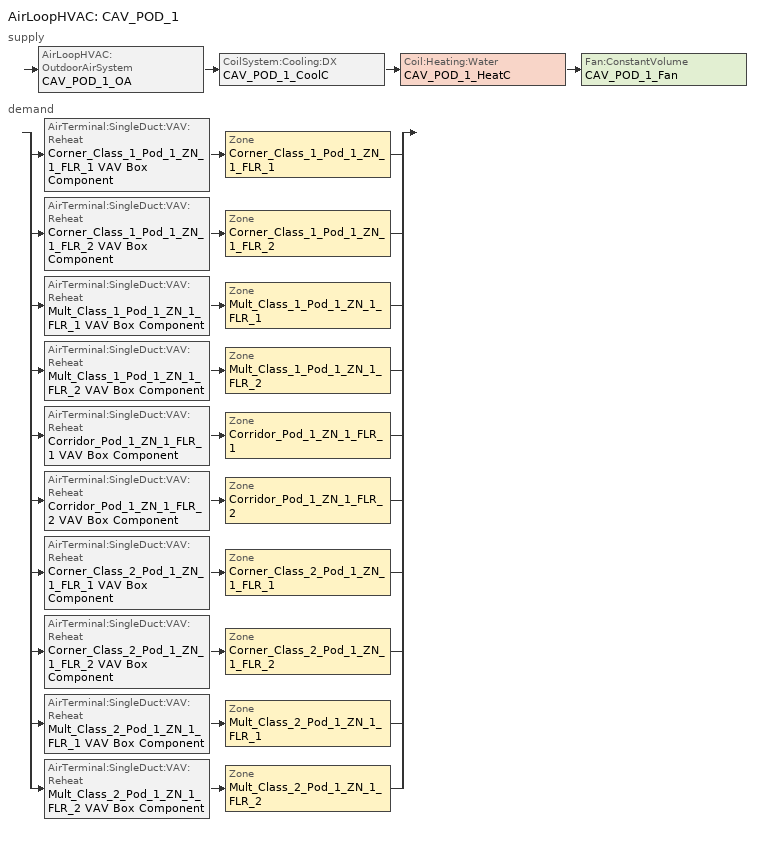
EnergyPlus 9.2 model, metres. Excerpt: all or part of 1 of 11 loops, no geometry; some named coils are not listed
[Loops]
AirLoopHVAC 'CAV_POD_1'
 supply: AirLoopHVAC:OutdoorAirSystem 'CAV_POD_1_OA' > CoilSystem:Cooling:DX 'CAV_POD_1_CoolC' > Coil:Heating:Water 'CAV_POD_1_HeatC' > Fan:ConstantVolume 'CAV_POD_1_Fan'
 demand: split
  | AirTerminal:SingleDuct:VAV:Reheat 'Corner_Class_1_Pod_1_ZN_1_FLR_1 VAV Box Component' > Zone 'Corner_Class_1_Pod_1_ZN_1_FLR_1'
  | AirTerminal:SingleDuct:VAV:Reheat 'Corner_Class_1_Pod_1_ZN_1_FLR_2 VAV Box Component' > Zone 'Corner_Class_1_Pod_1_ZN_1_FLR_2'
  | AirTerminal:SingleDuct:VAV:Reheat 'Mult_Class_1_Pod_1_ZN_1_FLR_1 VAV Box Component' > Zone 'Mult_Class_1_Pod_1_ZN_1_FLR_1'
  | AirTerminal:SingleDuct:VAV:Reheat 'Mult_Class_1_Pod_1_ZN_1_FLR_2 VAV Box Component' > Zone 'Mult_Class_1_Pod_1_ZN_1_FLR_2'
  | AirTerminal:SingleDuct:VAV:Reheat 'Corridor_Pod_1_ZN_1_FLR_1 VAV Box Component' > Zone 'Corridor_Pod_1_ZN_1_FLR_1'
  | AirTerminal:SingleDuct:VAV:Reheat 'Corridor_Pod_1_ZN_1_FLR_2 VAV Box Component' > Zone 'Corridor_Pod_1_ZN_1_FLR_2'
  | AirTerminal:SingleDuct:VAV:Reheat 'Corner_Class_2_Pod_1_ZN_1_FLR_1 VAV Box Component' > Zone 'Corner_Class_2_Pod_1_ZN_1_FLR_1'
  | AirTerminal:SingleDuct:VAV:Reheat 'Corner_Class_2_Pod_1_ZN_1_FLR_2 VAV Box Component' > Zone 'Corner_Class_2_Pod_1_ZN_1_FLR_2'
  | AirTerminal:SingleDuct:VAV:Reheat 'Mult_Class_2_Pod_1_ZN_1_FLR_1 VAV Box Component' > Zone 'Mult_Class_2_Pod_1_ZN_1_FLR_1'
  | AirTerminal:SingleDuct:VAV:Reheat 'Mult_Class_2_Pod_1_ZN_1_FLR_2 VAV Box Component' > Zone 'Mult_Class_2_Pod_1_ZN_1_FLR_2'
[DesignSpecification:OutdoorAir]
Name | Outdoor Air Method | Outdoor Air Flow per Person | Outdoor Air Flow per Zone Floor Area
SZ DSOA Corner_Class_1_Pod_1_ZN_1_FLR_1; SZ DSOA Corner_Class_1_Pod_1_ZN_1_FLR_2; SZ DSOA Corner_Class_2_Pod_1_ZN_1_FLR_1; SZ DSOA Corner_Class_2_Pod_1_ZN_1_FLR_2; SZ DSOA Mult_Class_1_Pod_1_ZN_1_FLR_1; SZ DSOA Mult_Class_1_Pod_1_ZN_1_FLR_2; SZ DSOA Mult_Class_2_Pod_1_ZN_1_FLR_1; SZ DSOA Mult_Class_2_Pod_1_ZN_1_FLR_2 | Flow/Person | 0.008
SZ DSOA Corridor_Pod_1_ZN_1_FLR_1; SZ DSOA Corridor_Pod_1_ZN_1_FLR_2 | Flow/Area |  | 0.0005
[Sizing:Zone] Zone Cooling Design Supply Air Temperature Input Method=SupplyAirTemperature; Zone Cooling Design Supply Air Temperature=12.8; Zone Heating Design Supply Air Temperature Input Method=SupplyAirTemperature; Zone Heating Design Supply Air Temperature=50; Zone Cooling Design Supply Air Humidity Ratio=0.0085; Zone Heating Design Supply Air Humidity Ratio=0.008; Cooling Design Air Flow Method=DesignDay; Heating Design Air Flow Method=DesignDay
Name | Design Specification Outdoor Air Object
Corner_Class_1_Pod_1_ZN_1_FLR_1 | SZ DSOA Corner_Class_1_Pod_1_ZN_1_FLR_1
Corner_Class_1_Pod_1_ZN_1_FLR_2 | SZ DSOA Corner_Class_1_Pod_1_ZN_1_FLR_2
Corner_Class_2_Pod_1_ZN_1_FLR_1 | SZ DSOA Corner_Class_2_Pod_1_ZN_1_FLR_1
Corner_Class_2_Pod_1_ZN_1_FLR_2 | SZ DSOA Corner_Class_2_Pod_1_ZN_1_FLR_2
Corridor_Pod_1_ZN_1_FLR_1 | SZ DSOA Corridor_Pod_1_ZN_1_FLR_1
Corridor_Pod_1_ZN_1_FLR_2 | SZ DSOA Corridor_Pod_1_ZN_1_FLR_2
Mult_Class_1_Pod_1_ZN_1_FLR_1 | SZ DSOA Mult_Class_1_Pod_1_ZN_1_FLR_1
Mult_Class_1_Pod_1_ZN_1_FLR_2 | SZ DSOA Mult_Class_1_Pod_1_ZN_1_FLR_2
Mult_Class_2_Pod_1_ZN_1_FLR_1 | SZ DSOA Mult_Class_2_Pod_1_ZN_1_FLR_1
Mult_Class_2_Pod_1_ZN_1_FLR_2 | SZ DSOA Mult_Class_2_Pod_1_ZN_1_FLR_2
[Sizing:System]
CAV_POD_1: Type of Load to Size On=Sensible; Design Outdoor Air Flow Rate=AUTOSIZE; Central Heating Maximum System Air Flow Ratio=1; Preheat Design Temperature=7; Preheat Design Humidity Ratio=0.008; Precool Design Temperature=12.8; Precool Design Humidity Ratio=0.008; Central Cooling Design Supply Air Temperature=12.8; Central Heating Design Supply Air Temperature=16.7; Type of Zone Sum to Use=NonCoincident; 100 Outdoor Air in Cooling=No; 100 Outdoor Air in Heating=No; Central Cooling Design Supply Air Humidity Ratio=0.0085; Central Heating Design Supply Air Humidity Ratio=0.008; Cooling Supply Air Flow Rate Method=DesignDay; Heating Supply Air Flow Rate Method=DesignDay; System Outdoor Air Method=ZoneSum; Zone Maximum Outdoor Air Fraction=1; Cooling Design Capacity Method=CoolingDesignCapacity; Cooling Design Capacity=autosize; Heating Design Capacity Method=HeatingDesignCapacity; Heating Design Capacity=autosize; Central Cooling Capacity Control Method=OnOff
[ZoneControl:Thermostat] Control Type Schedule=Dual Zone Control Type Sched
Name | Zone or ZoneList | Control 1
Corner_Class_1_Pod_1_ZN_1_FLR_1 Thermostat | Corner_Class_1_Pod_1_ZN_1_FLR_1 | Corner_Class_1_Pod_1_ZN_1_FLR_1 DualSPSched
Corner_Class_1_Pod_1_ZN_1_FLR_2 Thermostat | Corner_Class_1_Pod_1_ZN_1_FLR_2 | Corner_Class_1_Pod_1_ZN_1_FLR_2 DualSPSched
Corner_Class_2_Pod_1_ZN_1_FLR_1 Thermostat | Corner_Class_2_Pod_1_ZN_1_FLR_1 | Corner_Class_2_Pod_1_ZN_1_FLR_1 DualSPSched
Corner_Class_2_Pod_1_ZN_1_FLR_2 Thermostat | Corner_Class_2_Pod_1_ZN_1_FLR_2 | Corner_Class_2_Pod_1_ZN_1_FLR_2 DualSPSched
Corridor_Pod_1_ZN_1_FLR_1 Thermostat | Corridor_Pod_1_ZN_1_FLR_1 | Corridor_Pod_1_ZN_1_FLR_1 DualSPSched
Corridor_Pod_1_ZN_1_FLR_2 Thermostat | Corridor_Pod_1_ZN_1_FLR_2 | Corridor_Pod_1_ZN_1_FLR_2 DualSPSched
Mult_Class_1_Pod_1_ZN_1_FLR_1 Thermostat | Mult_Class_1_Pod_1_ZN_1_FLR_1 | Mult_Class_1_Pod_1_ZN_1_FLR_1 DualSPSched
Mult_Class_1_Pod_1_ZN_1_FLR_2 Thermostat | Mult_Class_1_Pod_1_ZN_1_FLR_2 | Mult_Class_1_Pod_1_ZN_1_FLR_2 DualSPSched
Mult_Class_2_Pod_1_ZN_1_FLR_1 Thermostat | Mult_Class_2_Pod_1_ZN_1_FLR_1 | Mult_Class_2_Pod_1_ZN_1_FLR_1 DualSPSched
Mult_Class_2_Pod_1_ZN_1_FLR_2 Thermostat | Mult_Class_2_Pod_1_ZN_1_FLR_2 | Mult_Class_2_Pod_1_ZN_1_FLR_2 DualSPSched
[ThermostatSetpoint:DualSetpoint]
Name | Heating Setpoint Temperature Schedule | Cooling Setpoint Temperature Schedule
Corner_Class_1_Pod_1_ZN_1_FLR_1 DualSPSched; Corner_Class_1_Pod_1_ZN_1_FLR_2 DualSPSched; Corner_Class_2_Pod_1_ZN_1_FLR_1 DualSPSched; Corner_Class_2_Pod_1_ZN_1_FLR_2 DualSPSched; Mult_Class_1_Pod_1_ZN_1_FLR_1 DualSPSched; Mult_Class_1_Pod_1_ZN_1_FLR_2 DualSPSched; Mult_Class_2_Pod_1_ZN_1_FLR_1 DualSPSched; Mult_Class_2_Pod_1_ZN_1_FLR_2 DualSPSched | HTGSETP_SCH | CLGSETP_SCH
Corridor_Pod_1_ZN_1_FLR_1 DualSPSched; Corridor_Pod_1_ZN_1_FLR_2 DualSPSched | HTGSETP_SCH_BathCorrMechKitchen | CLGSETP_SCH_BathCorrMechKitchen
[AirTerminal:SingleDuct:VAV:Reheat] Availability Schedule=ALWAYS_ON; Maximum Air Flow Rate=AUTOSIZE; Zone Minimum Air Flow Input Method=Constant; Constant Minimum Air Flow Fraction=0.3; Maximum Hot Water or Steam Flow Rate=AUTOSIZE; Minimum Hot Water or Steam Flow Rate=0; Convergence Tolerance=0.001
Name | Reheat Coil
Corner_Class_1_Pod_1_ZN_1_FLR_1 VAV Box Component | Corner_Class_1_Pod_1_ZN_1_FLR_1 VAV Box Reheat Coil
Corner_Class_1_Pod_1_ZN_1_FLR_2 VAV Box Component | Corner_Class_1_Pod_1_ZN_1_FLR_2 VAV Box Reheat Coil
Corner_Class_2_Pod_1_ZN_1_FLR_1 VAV Box Component | Corner_Class_2_Pod_1_ZN_1_FLR_1 VAV Box Reheat Coil
Corner_Class_2_Pod_1_ZN_1_FLR_2 VAV Box Component | Corner_Class_2_Pod_1_ZN_1_FLR_2 VAV Box Reheat Coil
Corridor_Pod_1_ZN_1_FLR_1 VAV Box Component | Corridor_Pod_1_ZN_1_FLR_1 VAV Box Reheat Coil
Corridor_Pod_1_ZN_1_FLR_2 VAV Box Component | Corridor_Pod_1_ZN_1_FLR_2 VAV Box Reheat Coil
Mult_Class_1_Pod_1_ZN_1_FLR_1 VAV Box Component | Mult_Class_1_Pod_1_ZN_1_FLR_1 VAV Box Reheat Coil
Mult_Class_1_Pod_1_ZN_1_FLR_2 VAV Box Component | Mult_Class_1_Pod_1_ZN_1_FLR_2 VAV Box Reheat Coil
Mult_Class_2_Pod_1_ZN_1_FLR_1 VAV Box Component | Mult_Class_2_Pod_1_ZN_1_FLR_1 VAV Box Reheat Coil
Mult_Class_2_Pod_1_ZN_1_FLR_2 VAV Box Component | Mult_Class_2_Pod_1_ZN_1_FLR_2 VAV Box Reheat Coil
[Zone equipment]
Corner_Class_1_Pod_1_ZN_1_FLR_1: Corner_Class_1_Pod_1_ZN_1_FLR_1 VAV Box Component
Corner_Class_1_Pod_1_ZN_1_FLR_2: Corner_Class_1_Pod_1_ZN_1_FLR_2 VAV Box Component
Corner_Class_2_Pod_1_ZN_1_FLR_1: Corner_Class_2_Pod_1_ZN_1_FLR_1 VAV Box Component
Corner_Class_2_Pod_1_ZN_1_FLR_2: Corner_Class_2_Pod_1_ZN_1_FLR_2 VAV Box Component
Corridor_Pod_1_ZN_1_FLR_1: Corridor_Pod_1_ZN_1_FLR_1 VAV Box Component
Corridor_Pod_1_ZN_1_FLR_2: Corridor_Pod_1_ZN_1_FLR_2 VAV Box Component
Mult_Class_1_Pod_1_ZN_1_FLR_1: Mult_Class_1_Pod_1_ZN_1_FLR_1 VAV Box Component
Mult_Class_1_Pod_1_ZN_1_FLR_2: Mult_Class_1_Pod_1_ZN_1_FLR_2 VAV Box Component
Mult_Class_2_Pod_1_ZN_1_FLR_1: Mult_Class_2_Pod_1_ZN_1_FLR_1 VAV Box Component
Mult_Class_2_Pod_1_ZN_1_FLR_2: Mult_Class_2_Pod_1_ZN_1_FLR_2 VAV Box Component
[Fan:ConstantVolume]
CAV_POD_1_Fan: Availability Schedule=HVACOperationSchd; Fan Total Efficiency=0.6006; Pressure Rise=1017.592; Maximum Flow Rate=AUTOSIZE; Motor Efficiency=0.924; Motor In Airstream Fraction=1; EndUse Subcategory=Fan Energy
[Coil:Cooling:DX:TwoSpeed]
CAV_POD_1_CoolC DXCoil: Availability Schedule=ALWAYS_ON; High Speed Gross Rated Total Cooling Capacity=AUTOSIZE; High Speed Rated Sensible Heat Ratio=AUTOSIZE; High Speed Gross Rated Cooling COP=3.13381; High Speed Rated Air Flow Rate=AUTOSIZE; Total Cooling Capacity Function of Temperature Curve=Measured_CoolCStandard10Ton_CapFT; Total Cooling Capacity Function of Flow Fraction Curve=Measured_CoolCStandard10Ton_CapFF; Energy Input Ratio Function of Temperature Curve=Measured_CoolCStandard10Ton_EIRFT; Energy Input Ratio Function of Flow Fraction Curve=Measured_CoolCStandard10Ton_EIRFFF; Part Load Fraction Correlation Curve=No_PLR_Degredation; Low Speed Gross Rated Total Cooling Capacity=AUTOSIZE; Low Speed Gross Rated Sensible Heat Ratio=AUTOSIZE; Low Speed Gross Rated Cooling COP=3.18046; Low Speed Rated Air Flow Rate=AUTOSIZE; Low Speed Total Cooling Capacity Function of Temperature Curve=Measured_LowSpeedCoolCapLSFT; Low Speed Energy Input Ratio Function of Temperature Curve=Measured_LowSpeedCoolEIRLSFT
[Coil:Heating:Water]
CAV_POD_1_HeatC: Availability Schedule=ALWAYS_ON; UFactor Times Area Value=AUTOSIZE; Maximum Water Flow Rate=AUTOSIZE; Performance Input Method=UFactorTimesAreaAndDesignWaterFlowRate; Rated Capacity=AUTOSIZE; Rated Inlet Water Temperature=82.2; Rated Inlet Air Temperature=16.6; Rated Outlet Water Temperature=71.1; Rated Outlet Air Temperature=32.2
[CoilSystem:Cooling:DX]
CAV_POD_1_CoolC: Availability Schedule=ALWAYS_ON; Cooling Coil=CAV_POD_1_CoolC DXCoil
[Controller:WaterCoil]
CAV_POD_1_HeatC_Controller: Control Variable=Temperature; Action=Normal; Actuator Variable=Flow; Controller Convergence Tolerance=0.0001; Maximum Actuated Flow=AUTOSIZE; Minimum Actuated Flow=0
[Controller:OutdoorAir]
CAV_POD_1_OA_Controller: Minimum Outdoor Air Flow Rate=AUTOSIZE; Maximum Outdoor Air Flow Rate=AUTOSIZE; Economizer Control Type=DifferentialDryBulb; Economizer Control Action Type=ModulateFlow; Economizer Maximum Limit DryBulb Temperature=28; Economizer Maximum Limit Enthalpy=64000; Economizer Minimum Limit DryBulb Temperature=-100; Lockout Type=NoLockout; Minimum Limit Type=FixedMinimum; Minimum Outdoor Air Schedule=MinOA_Sched
[AirLoopHVAC]
CAV_POD_1: Design Supply Air Flow Rate=AUTOSIZE
[SetpointManager:SingleZone:Reheat]
SupAirTemp CAV_POD_1: Control Variable=Temperature; Minimum Supply Air Temperature=10; Maximum Supply Air Temperature=50; Control Zone=Mult_Class_1_Pod_1_ZN_1_FLR_1; Setpoint Node or NodeList=CAV_POD_1 Supply Equipment Outlet Node
[SetpointManager:MixedAir] Control Variable=Temperature
Name | Setpoint Node or NodeList
CAV_POD_1_CoolC SAT Manager | CAV_POD_1_CoolC-CAV_POD_1_HeatCNode
CAV_POD_1_HeatC SAT Manager | CAV_POD_1_HeatC-CAV_POD_1_FanNode
CAV_POD_1_OAMixed Air Temp Manager | CAV_POD_1_OA-CAV_POD_1_CoolCNode
[Schedule:Compact]
ALWAYS_ON: Through: 12/31, For: AllDays, Until: 24:00, 1
CLGSETP_SCH: Through: 6/30, For: SummerDesignDay, Until: 24:00, 24, For: WeekEnds Holidays WinterDesignDay, Until: 24:00, 27, For: AllOtherDays, Until: 06:00, 27, Until: 21:00, 24, Until: 24:00, 27, Through: 9/1, For: SummerDesignDay, Until: 24:00, 24, For: WeekEnds Holidays WinterDesignDay, Until: 24:00, 27, For: AllOtherDays, Until: 07:00, 27, Until: 18:00, 24, Until: 24:00, 27, Through: 12/31, For: SummerDesignDay, Until: 24:00, 24, For: WeekEnds Holidays WinterDesignDay, Until: 24:00, 27, For: AllOtherDays, Until: 06:00, 27, Until: 21:00, 24, Until: 24:00, 27
CLGSETP_SCH_BathCorrMechKitchen: Through: 12/31, For: SummerDesignDay, Until: 06:00, 27, Until: 21:00, 24, Until: 24:00, 27, For: AllOtherDays, Until: 24:00, 27
HTGSETP_SCH: Through: 6/30, For: WinterDesignDay, Until: 24:00, 21, For: WeekEnds Holidays SummerDesignDay, Until: 24:00, 16, For: AllOtherDays, Until: 06:00, 16, Until: 21:00, 21, Until: 24:00, 16, Through: 9/1, For: WinterDesignDay, Until: 24:00, 21, For: WeekEnds Holidays SummerDesignDay, Until: 24:00, 16, For: AllOtherDays, Until: 07:00, 16, Until: 18:00, 21, Until: 24:00, 16, Through: 12/31, For: WinterDesignDay, Until: 24:00, 21, For: WeekEnds Holidays SummerDesignDay, Until: 24:00, 16, For: AllOtherDays, Until: 06:00, 16, Until: 21:00, 21, Until: 24:00, 16
HTGSETP_SCH_BathCorrMechKitchen: Through: 12/31, For: WinterDesignDay, Until: 06:00, 16, Until: 21:00, 21, Until: 24:00, 16, For: AllOtherDays, Until: 24:00, 16
HVACOperationSchd; MinOA_Sched: Through: 12/31, For: Weekdays SummerDesignDay, Until: 06:00, 0, Until: 21:00, 1, Until: 24:00, 0, For: AllOtherDays, Until: 24:00, 0
Dual Zone Control Type Sched: Through: 12/31, For: AllDays, Until: 24:00, 4
[Curve:Quadratic] Coefficient3 x2=0
Name | Coefficient1 Constant | Coefficient2 x | Minimum Value of x | Maximum Value of x
Measured_CoolCStandard10Ton_CapFF | 0.7685 | 0.2315 | 0.776 | 1.197
Measured_CoolCStandard10Ton_EIRFFF | 1.192 | -0.1917 | 0.776 | 1.197
No_PLR_Degredation | 1 | 0 | 0 | 1
[Curve:Biquadratic] Minimum Value of x=11.1; Maximum Value of x=29.4; Minimum Value of y=10; Maximum Value of y=50.3
Name | Coefficient1 Constant | Coefficient2 x | Coefficient3 x2 | Coefficient4 y | Coefficient5 y2 | Coefficient6 xy
Measured_LowSpeedCoolCapLSFT | 0.4136 | 0.03105 | 0 | 0.006952 | -0.0002128 | 0
Measured_CoolCStandard10Ton_CapFT | 0.52357 | 0.03478 | 0 | -0.001915 | -0.00010838 | 0
Measured_LowSpeedCoolEIRLSFT | 1.1389 | -0.04518 | 0.0014298 | 0.006044 | 0.0006745 | -0.0012325
Measured_CoolCStandard10Ton_EIRFT | 0.9847 | -0.04285 | 0.0013562 | 0.009934 | 0.0006398 | -0.001169
